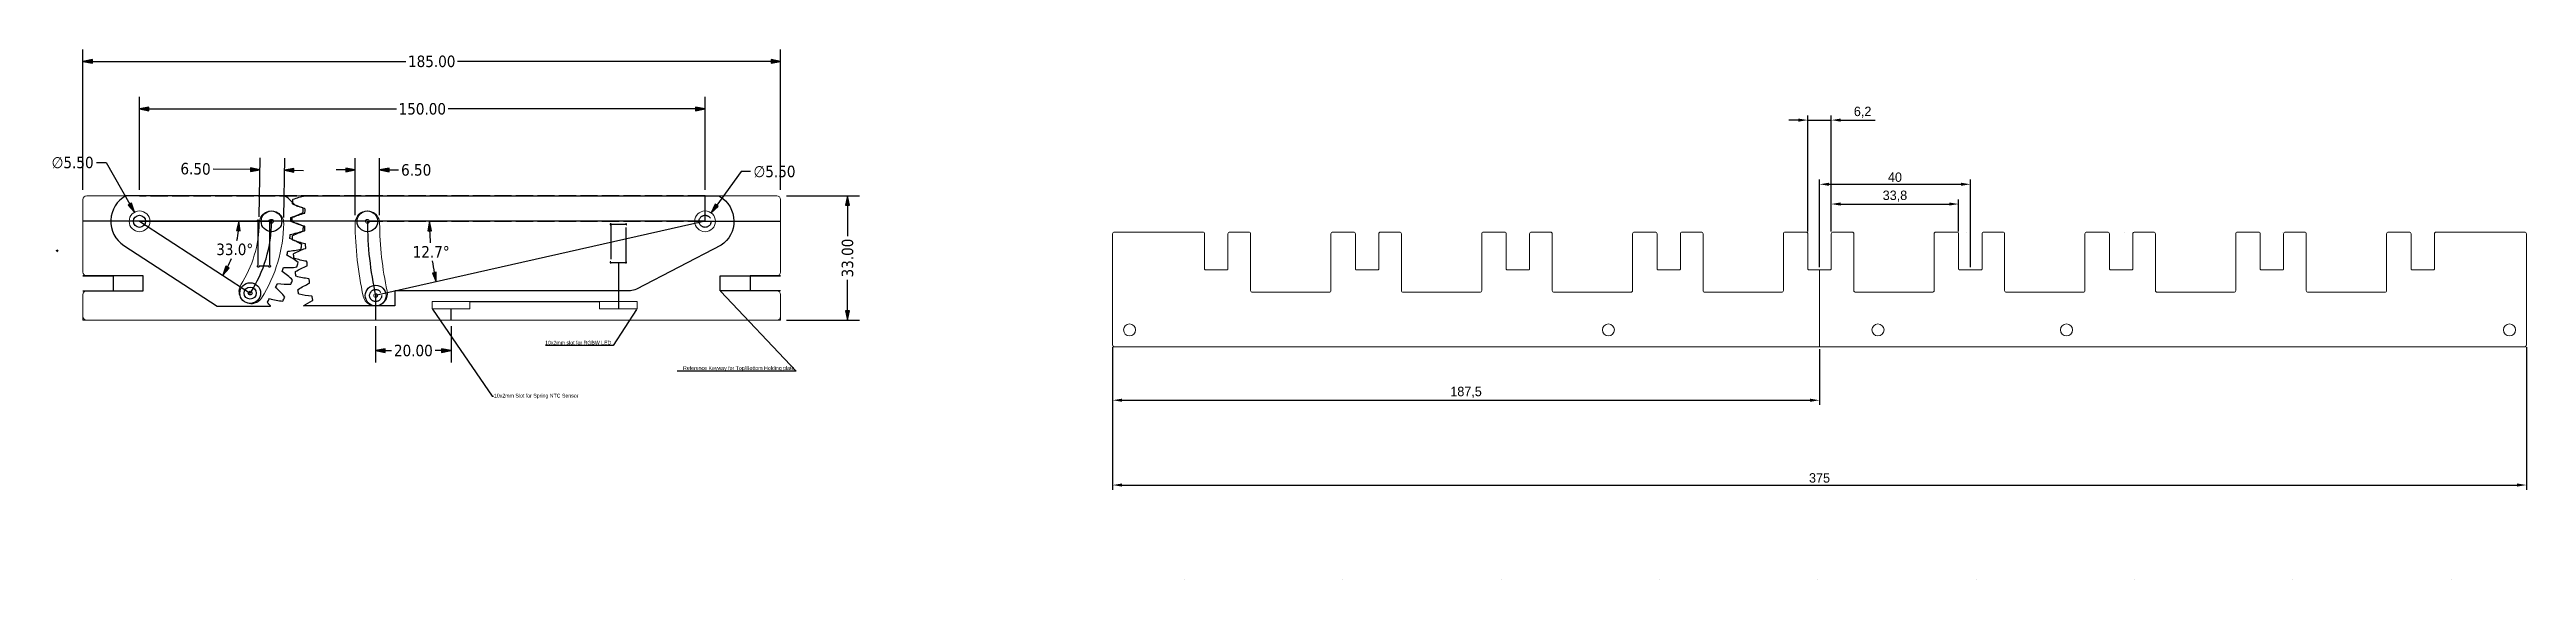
# Paper-space layout '4Wire-Acyrlic-4mm' of a CAD drawing. Header units: millimetres. Extents: x 198 to 855, y 276 to 417.
import ezdxf
from ezdxf import colors
from ezdxf.entities.mleader import LeaderData, LeaderLine
from ezdxf.math import Vec2, Vec3

# ---------------------------------------------------------------- set-up
doc = ezdxf.new("R2010")
doc.units = ezdxf.units.MM
doc.linetypes.add('Chain', pattern=[13.68, 9.12, -1.14, 2.28, -1.14])
doc.linetypes.add('Dashed', pattern=[5.7, 4.56, -1.14])
doc.layers.get('0').update_dxf_attribs({"color": 1, "lineweight": 9, "true_color": 0xff0000})
for name, color, linetype, lineweight, plot in [('3D Sketch Geometry (ANSI)', 210, 'Chain', 25, False), ('Dimension (ANSI)', 7, 'Continuous', 25, False), ('Hidden (ANSI)', 6, 'Dashed', 35, False), ('Sketch Geometry (ANSI)', 50, 'Continuous', 25, False), ('Visible (ANSI)', 7, 'Continuous', 50, False)]:
    doc.layers.add(name, color=color, linetype=linetype, lineweight=lineweight, plot=plot)
doc.styles.add('Note Text (ANSI)', font='tahoma.ttf')
doc.dimstyles.new('Default - mm (ANSI)$0', dxfattribs={"dimtxt": 3.048, "dimasz": 2.5, "dimexe": 3.175, "dimexo": 1.6002, "dimgap": 0.8, "dimtad": 0, "dimzin": 4, "dimdsep": 46, "dimtxsty": 'Note Text (ANSI)', "dimblk": 'Filled-1', "dimcen": 0.09, "dimclrd": 256, "dimclre": 256, "dimclrt": 256, "dimadec": 1, "dimazin": 1, "dimtfac": 1, "dimtofl": 0, "dimtmove": 0, "dimatfit": 3, "dimfxl": 1, "dimtolj": 1, "dimtzin": 4, "dimlwd": -1, "dimlwe": -1, "dimarcsym": 0})
doc.dimstyles.new('Default - mm (ANSI)$2', dxfattribs={"dimtxt": 3.048, "dimasz": 2.5, "dimexe": 3.175, "dimexo": 1.6002, "dimgap": 0.8, "dimtad": 0, "dimtih": 1, "dimtoh": 1, "dimzin": 4, "dimdsep": 46, "dimtxsty": 'Note Text (ANSI)', "dimblk": 'Filled-1', "dimcen": 0.09, "dimclrd": 256, "dimclre": 256, "dimclrt": 256, "dimadec": 1, "dimazin": 1, "dimtfac": 1, "dimtofl": 0, "dimtmove": 0, "dimatfit": 3, "dimfxl": 1, "dimtolj": 1, "dimtzin": 4, "dimlwd": -1, "dimlwe": -1, "dimarcsym": 0})
doc.dimstyles.new('Default - mm (ANSI)$3', dxfattribs={"dimtxt": 3.048, "dimasz": 2.5, "dimexe": 3.175, "dimexo": 1.6002, "dimgap": 0.8, "dimtad": 0, "dimtih": 1, "dimtoh": 1, "dimzin": 4, "dimdsep": 46, "dimtxsty": 'Note Text (ANSI)', "dimblk": 'Filled-1', "dimcen": 0.09, "dimclrd": 256, "dimclre": 256, "dimclrt": 256, "dimadec": 1, "dimazin": 1, "dimtfac": 1, "dimtofl": 0, "dimtmove": 0, "dimatfit": 3, "dimfxl": 1, "dimtolj": 1, "dimtzin": 4, "dimlwd": -1, "dimlwe": -1, "dimarcsym": 0})
doc.dimstyles.new('ISO-25', dxfattribs={"dimtxt": 2.5, "dimasz": 2.5, "dimexe": 1.25, "dimexo": 0.625, "dimtad": 1, "dimtxsty": 'Standard', "dimcen": 2.5, "dimadec": 0, "dimazin": 0, "dimtfac": 1, "dimtmove": 0, "dimatfit": 3, "dimfxl": 1, "dimarcsym": 0})

# ---------------------------------------------------------------- blocks, each defined once
blk = doc.blocks.new('Filled-1')
at = {"color": 0}
for p, q in [((0, 0), (-1, 0.2)), ((-1, 0.2), (-1, -0.2)), ((-1, 0), (0, 0)), ((-1, -0.2), (0, 0))]:
    blk.add_line(p, q, dxfattribs=at)
blk.add_solid([(-1, -0.2), (0, 0), (-1, 0.2)], dxfattribs=at)
blk = doc.blocks.new('*D34')
at = {"layer": 'Defpoints', "color": 0, "transparency": 16777216}
for p in [(372.03, 400.94), (222.03, 377.88), (372.03, 377.88)]:
    blk.add_point(p, dxfattribs=at)
at = {"layer": 'Dimension (ANSI)', "transparency": 16777216}
for p, q in [((222.03, 379.48), (222.03, 404.11)), ((224.53, 400.94), (290.19, 400.94)), ((369.53, 400.94), (303.87, 400.94)), ((372.03, 379.48), (372.03, 404.11))]:
    blk.add_line(p, q, dxfattribs=at)
at = {"layer": 'Dimension (ANSI)', "transparency": 16777216, "xscale": 2.5, "yscale": 2.5, "zscale": 2.5, "rotation": 180}
blk.add_blockref('Filled-1', (222.03, 400.94), dxfattribs=at)
at = {"layer": 'Dimension (ANSI)', "transparency": 16777216, "xscale": 2.5, "yscale": 2.5, "zscale": 2.5}
blk.add_blockref('Filled-1', (372.03, 400.94), dxfattribs=at)
at = {"layer": 'Dimension (ANSI)', "transparency": 16777216, "insert": (297.03, 400.94), "char_height": 3.048, "attachment_point": 5, "style": 'Note Text (ANSI)'}
blk.add_mtext('\\A1;150.00', dxfattribs=at)
blk = doc.blocks.new('*D35')
at = {"layer": 'Defpoints', "color": 0, "transparency": 16777216}
for p in [(285.72, 384.72), (279.22, 371.09), (285.72, 371.09)]:
    blk.add_point(p, dxfattribs=at)
at = {"layer": 'Dimension (ANSI)', "transparency": 16777216}
for p, q in [((279.22, 372.69), (279.22, 387.9)), ((285.72, 372.69), (285.72, 387.9)), ((276.72, 384.72), (274.22, 384.72)), ((288.22, 384.72), (290.72, 384.72))]:
    blk.add_line(p, q, dxfattribs=at)
at = {"layer": 'Dimension (ANSI)', "transparency": 16777216, "xscale": 2.5, "yscale": 2.5, "zscale": 2.5}
blk.add_blockref('Filled-1', (279.22, 384.72), dxfattribs=at)
at = {"layer": 'Dimension (ANSI)', "transparency": 16777216, "xscale": 2.5, "yscale": 2.5, "zscale": 2.5, "rotation": 180}
blk.add_blockref('Filled-1', (285.72, 384.72), dxfattribs=at)
at = {"layer": 'Dimension (ANSI)', "transparency": 16777216, "insert": (295.41, 384.72), "char_height": 3.048, "attachment_point": 5, "style": 'Note Text (ANSI)'}
blk.add_mtext('\\A1;6.50', dxfattribs=at)
blk = doc.blocks.new('*D36')
at = {"layer": 'Defpoints', "color": 0, "transparency": 16777216}
for p in [(370.42, 368.86), (373.64, 373.32)]:
    blk.add_point(p, dxfattribs=at)
at = {"layer": 'Dimension (ANSI)', "transparency": 16777216}
for p, q in [((381.59, 384.31), (375.11, 375.35)), ((384.09, 384.31), (381.59, 384.31)), ((371.94, 371.09), (372.12, 371.09)), ((372.03, 371), (372.03, 371.18))]:
    blk.add_line(p, q, dxfattribs=at)
at = {"layer": 'Dimension (ANSI)', "transparency": 16777216, "xscale": 2.5, "yscale": 2.5, "zscale": 2.5, "rotation": 234.1340583325666}
blk.add_blockref('Filled-1', (373.64, 373.32), dxfattribs=at)
at = {"layer": 'Dimension (ANSI)', "transparency": 16777216, "insert": (390.44, 384.31), "char_height": 3.048, "attachment_point": 5, "style": 'Note Text (ANSI)'}
blk.add_mtext('\\A1;∅5.50', dxfattribs=at)
blk = doc.blocks.new('*D37')
at = {"layer": 'Defpoints', "color": 0, "transparency": 16777216}
for p in [(220.67, 373.48), (223.4, 368.7)]:
    blk.add_point(p, dxfattribs=at)
at = {"layer": 'Dimension (ANSI)', "transparency": 16777216}
for p, q in [((210.64, 386.7), (213.14, 386.7)), ((213.14, 386.7), (219.43, 375.65)), ((221.94, 371.09), (222.12, 371.09)), ((222.03, 371), (222.03, 371.18))]:
    blk.add_line(p, q, dxfattribs=at)
at = {"layer": 'Dimension (ANSI)', "transparency": 16777216, "xscale": 2.5, "yscale": 2.5, "zscale": 2.5, "rotation": 299.6968013134573}
blk.add_blockref('Filled-1', (220.67, 373.48), dxfattribs=at)
at = {"layer": 'Dimension (ANSI)', "transparency": 16777216, "insert": (204.28, 386.7), "char_height": 3.048, "attachment_point": 5, "style": 'Note Text (ANSI)'}
blk.add_mtext('\\A1;∅5.50', dxfattribs=at)
blk = doc.blocks.new('*D38')
at = {"layer": 'Defpoints', "color": 0, "transparency": 16777216}
for p in [(260.48, 384.68), (253.78, 370.64), (260.28, 370.55)]:
    blk.add_point(p, dxfattribs=at)
at = {"layer": 'Dimension (ANSI)', "transparency": 16777216}
for p, q in [((253.8, 372.24), (254.03, 387.95)), ((260.3, 372.15), (260.53, 387.86)), ((251.48, 384.81), (241.59, 384.95)), ((262.98, 384.65), (265.48, 384.61))]:
    blk.add_line(p, q, dxfattribs=at)
at = {"layer": 'Dimension (ANSI)', "transparency": 16777216, "xscale": 2.5, "yscale": 2.5, "zscale": 2.5}
for p, rotation in [((253.98, 384.78), 359.1814680228249), ((260.48, 384.68), 179.1814680228249)]:
    blk.add_blockref('Filled-1', p, dxfattribs=dict(at, rotation=rotation))
at = {"layer": 'Dimension (ANSI)', "transparency": 16777216, "insert": (236.89, 385.02), "char_height": 3.048, "attachment_point": 5, "rotation": 359.18147, "style": 'Note Text (ANSI)'}
blk.add_mtext('\\A1;6.50', dxfattribs=at)
blk = doc.blocks.new('*D39')
at = {"layer": 'Defpoints', "color": 0, "transparency": 16777216}
for p in [(222.03, 371.09), (372.03, 371.09), (372.03, 371.09), (299.13, 365.69), (284.66, 351.38)]:
    blk.add_point(p, dxfattribs=at)
at = {"layer": 'Dimension (ANSI)', "transparency": 16777216}
for start, end in [(181.95946, 184.50194), (188.21805, 190.75381)]:
    blk.add_arc((372.03, 371.09), 73.1, start, end, dxfattribs=at)
at = {"layer": 'Dimension (ANSI)', "transparency": 16777216, "xscale": 2.5, "yscale": 2.5, "zscale": 2.5}
for p, rotation in [((298.93, 371.09), 90.97973232879782), ((300.72, 355), 281.733546448768)]:
    blk.add_blockref('Filled-1', p, dxfattribs=dict(at, rotation=rotation))
at = {"layer": 'Dimension (ANSI)', "transparency": 16777216, "insert": (299.38, 363), "char_height": 3.048, "attachment_point": 5, "style": 'Note Text (ANSI)'}
blk.add_mtext('\\A1;12.7°', dxfattribs=at)
blk = doc.blocks.new('*D40')
at = {"layer": 'Defpoints', "color": 0, "transparency": 16777216}
for p in [(222.03, 371.09), (222.03, 371.09), (257.03, 371.09), (246.44, 361.23), (251.39, 352.03)]:
    blk.add_point(p, dxfattribs=at)
at = {"layer": 'Dimension (ANSI)', "transparency": 16777216}
for start, end in [(348.85244, 354.55756), (332.44252, 337.99467)]:
    blk.add_arc((222.03, 371.09), 26.33, start, end, dxfattribs=at)
at = {"layer": 'Dimension (ANSI)', "transparency": 16777216, "xscale": 2.5, "yscale": 2.5, "zscale": 2.5}
for p, rotation in [((248.36, 371.09), 87.27878140185962), ((244.11, 356.75), 239.721302461955)]:
    blk.add_blockref('Filled-1', p, dxfattribs=dict(at, rotation=rotation))
at = {"layer": 'Dimension (ANSI)', "transparency": 16777216, "insert": (247.28, 363.62), "char_height": 3.048, "attachment_point": 5, "style": 'Note Text (ANSI)'}
blk.add_mtext('\\A1;33.0°', dxfattribs=at)
blk = doc.blocks.new('*D41')
at = {"layer": 'Defpoints', "color": 0, "linetype": 'ByBlock', "transparency": 16777216}
for p in [(392.03, 413.55), (207.03, 377.84), (392.03, 377.84)]:
    blk.add_point(p, dxfattribs=at)
at = {"layer": 'Dimension (ANSI)', "transparency": 16777216}
for p, q in [((207.03, 379.44), (207.03, 416.72)), ((392.03, 379.44), (392.03, 416.72)), ((209.53, 413.55), (292.69, 413.55)), ((389.53, 413.55), (306.37, 413.55))]:
    blk.add_line(p, q, dxfattribs=at)
at = {"layer": 'Dimension (ANSI)', "linetype": 'ByBlock', "transparency": 16777216, "xscale": 2.5, "yscale": 2.5, "zscale": 2.5, "rotation": 180}
blk.add_blockref('Filled-1', (207.03, 413.55), dxfattribs=at)
at = {"layer": 'Dimension (ANSI)', "linetype": 'ByBlock', "transparency": 16777216, "xscale": 2.5, "yscale": 2.5, "zscale": 2.5}
blk.add_blockref('Filled-1', (392.03, 413.55), dxfattribs=at)
at = {"layer": 'Dimension (ANSI)', "linetype": 'ByBlock', "transparency": 16777216, "insert": (299.53, 413.55), "char_height": 3.048, "attachment_point": 5, "style": 'Note Text (ANSI)'}
blk.add_mtext('\\A1;185.00', dxfattribs=at)
blk = doc.blocks.new('*D42')
at = {"layer": 'Defpoints', "color": 0, "linetype": 'ByBlock', "transparency": 16777216}
for p in [(392.03, 377.84), (392.03, 344.84), (409.82, 344.84)]:
    blk.add_point(p, dxfattribs=at)
at = {"layer": 'Dimension (ANSI)', "transparency": 16777216}
for p, q in [((393.63, 377.84), (412.99, 377.84)), ((409.82, 375.34), (409.82, 367.17)), ((409.82, 347.34), (409.82, 355.52)), ((393.63, 344.84), (412.99, 344.84))]:
    blk.add_line(p, q, dxfattribs=at)
at = {"layer": 'Dimension (ANSI)', "linetype": 'ByBlock', "transparency": 16777216, "xscale": 2.5, "yscale": 2.5, "zscale": 2.5}
for p, rotation in [((409.82, 377.84), 90), ((409.82, 344.84), 270)]:
    blk.add_blockref('Filled-1', p, dxfattribs=dict(at, rotation=rotation))
at = {"layer": 'Dimension (ANSI)', "linetype": 'ByBlock', "transparency": 16777216, "insert": (409.82, 361.34), "char_height": 3.048, "attachment_point": 5, "rotation": 90, "style": 'Note Text (ANSI)'}
blk.add_mtext('\\A1;33.00', dxfattribs=at)
blk = doc.blocks.new('*D43')
at = {"layer": 'Defpoints', "color": 0, "linetype": 'ByBlock', "transparency": 16777216}
for p in [(284.66, 344.84), (304.66, 344.84), (304.66, 336.76)]:
    blk.add_point(p, dxfattribs=at)
at = {"layer": 'Dimension (ANSI)', "transparency": 16777216}
for p, q in [((284.66, 343.24), (284.66, 333.58)), ((304.66, 343.24), (304.66, 333.58)), ((287.16, 336.76), (288.85, 336.76)), ((302.16, 336.76), (300.48, 336.76))]:
    blk.add_line(p, q, dxfattribs=at)
at = {"layer": 'Dimension (ANSI)', "linetype": 'ByBlock', "transparency": 16777216, "xscale": 2.5, "yscale": 2.5, "zscale": 2.5, "rotation": 180}
blk.add_blockref('Filled-1', (284.66, 336.76), dxfattribs=at)
at = {"layer": 'Dimension (ANSI)', "linetype": 'ByBlock', "transparency": 16777216, "xscale": 2.5, "yscale": 2.5, "zscale": 2.5}
blk.add_blockref('Filled-1', (304.66, 336.76), dxfattribs=at)
at = {"layer": 'Dimension (ANSI)', "linetype": 'ByBlock', "transparency": 16777216, "insert": (294.66, 336.76), "char_height": 3.048, "attachment_point": 5, "style": 'Note Text (ANSI)'}
blk.add_mtext('\\A1;20.00', dxfattribs=at)
blk = doc.blocks.new('*D54')
at = {"layer": 'Defpoints', "color": 0, "transparency": 16777216}
for p in [(480.12, 338.25), (667.62, 337.75), (667.62, 323.58)]:
    blk.add_point(p, dxfattribs=at)
at = {"layer": 'Sketch Geometry (ANSI)', "color": 0, "lineweight": -2, "transparency": 16777216}
for p, q in [((480.12, 337.63), (480.12, 322.33)), ((667.62, 337.13), (667.62, 322.33)), ((482.62, 323.58), (665.12, 323.58))]:
    blk.add_line(p, q, dxfattribs=at)
at = {"layer": 'Sketch Geometry (ANSI)', "color": 0, "transparency": 16777216}
for points in [[(482.62, 324), (482.62, 323.17), (480.12, 323.58)], [(665.12, 324), (665.12, 323.17), (667.62, 323.58)]]:
    blk.add_solid(points, dxfattribs=at)
at = {"layer": 'Sketch Geometry (ANSI)', "color": 0, "transparency": 16777216, "insert": (573.87, 325.67), "char_height": 2.5, "attachment_point": 5}
blk.add_mtext('187,5', dxfattribs=at)
blk = doc.blocks.new('*D51')
at = {"layer": 'Defpoints', "color": 0, "transparency": 16777216}
for p in [(707.62, 380.93), (667.62, 358.25), (707.62, 358.25)]:
    blk.add_point(p, dxfattribs=at)
at = {"layer": 'Sketch Geometry (ANSI)', "color": 0, "lineweight": -2, "transparency": 16777216}
for p, q in [((667.62, 358.88), (667.62, 382.18)), ((707.62, 358.88), (707.62, 382.18)), ((670.12, 380.93), (705.12, 380.93))]:
    blk.add_line(p, q, dxfattribs=at)
at = {"layer": 'Sketch Geometry (ANSI)', "color": 0, "transparency": 16777216}
for points in [[(670.12, 381.34), (670.12, 380.51), (667.62, 380.93)], [(705.12, 381.34), (705.12, 380.51), (707.62, 380.93)]]:
    blk.add_solid(points, dxfattribs=at)
at = {"layer": 'Sketch Geometry (ANSI)', "color": 0, "transparency": 16777216, "insert": (687.62, 382.8), "char_height": 2.5, "attachment_point": 5}
blk.add_mtext('40', dxfattribs=at)
blk = doc.blocks.new('*D52')
at = {"layer": 'Defpoints', "color": 0, "transparency": 16777216}
for p in [(704.52, 375.68), (670.72, 367.75), (704.52, 367.75)]:
    blk.add_point(p, dxfattribs=at)
at = {"layer": 'Sketch Geometry (ANSI)', "color": 0, "lineweight": -2, "transparency": 16777216}
for p, q in [((670.72, 368.38), (670.72, 376.93)), ((673.22, 375.68), (702.02, 375.68)), ((704.52, 368.38), (704.52, 376.93))]:
    blk.add_line(p, q, dxfattribs=at)
at = {"layer": 'Sketch Geometry (ANSI)', "color": 0, "transparency": 16777216}
for points in [[(673.22, 376.1), (673.22, 375.27), (670.72, 375.68)], [(702.02, 376.1), (702.02, 375.27), (704.52, 375.68)]]:
    blk.add_solid(points, dxfattribs=at)
at = {"layer": 'Sketch Geometry (ANSI)', "color": 0, "transparency": 16777216, "insert": (687.62, 377.77), "char_height": 2.5, "attachment_point": 5}
blk.add_mtext('33,8', dxfattribs=at)
blk = doc.blocks.new('*D53')
at = {"layer": 'Defpoints', "color": 0, "transparency": 16777216}
for p in [(670.72, 397.97), (664.52, 367.75), (670.72, 367.75)]:
    blk.add_point(p, dxfattribs=at)
at = {"layer": 'Sketch Geometry (ANSI)', "color": 0, "lineweight": -2, "transparency": 16777216}
for p, q in [((662.02, 397.97), (659.52, 397.97)), ((664.52, 368.38), (664.52, 399.22)), ((664.52, 397.97), (670.72, 397.97)), ((670.72, 368.38), (670.72, 399.22)), ((673.22, 397.97), (682.39, 397.97))]:
    blk.add_line(p, q, dxfattribs=at)
at = {"layer": 'Sketch Geometry (ANSI)', "color": 0, "transparency": 16777216}
for points in [[(662.02, 398.38), (662.02, 397.55), (664.52, 397.97)], [(673.22, 398.38), (673.22, 397.55), (670.72, 397.97)]]:
    blk.add_solid(points, dxfattribs=at)
at = {"layer": 'Sketch Geometry (ANSI)', "color": 0, "transparency": 16777216, "insert": (679.05, 400.05), "char_height": 2.5, "attachment_point": 5}
blk.add_mtext('6,2', dxfattribs=at)
blk = doc.blocks.new('*D55')
at = {"layer": 'Defpoints', "color": 0, "transparency": 16777216}
for p in [(480.12, 338.25), (855.12, 338.25), (855.12, 301.06)]:
    blk.add_point(p, dxfattribs=at)
at = {"layer": 'Sketch Geometry (ANSI)', "color": 0, "lineweight": -2, "transparency": 16777216}
for p, q in [((480.12, 337.63), (480.12, 299.81)), ((855.12, 337.63), (855.12, 299.81)), ((482.62, 301.06), (852.62, 301.06))]:
    blk.add_line(p, q, dxfattribs=at)
at = {"layer": 'Sketch Geometry (ANSI)', "color": 0, "transparency": 16777216}
for points in [[(482.62, 301.48), (482.62, 300.65), (480.12, 301.06)], [(852.62, 301.48), (852.62, 300.65), (855.12, 301.06)]]:
    blk.add_solid(points, dxfattribs=at)
at = {"layer": 'Sketch Geometry (ANSI)', "color": 0, "transparency": 16777216, "insert": (667.62, 302.94), "char_height": 2.5, "attachment_point": 5}
blk.add_mtext('375', dxfattribs=at)

psp = doc.layouts.new('4Wire-Acyrlic-4mm')

# ---------------------------------------------------------------- linework, layer by layer
at = {"linetype": 'ByBlock'}
for p, q in [((496.521, 368.251), (496.521, 368.251)), ((538.521, 368.251), (538.521, 368.251)), ((580.521, 368.251), (580.521, 368.251)), ((622.521, 368.251), (622.521, 368.251)), ((664.521, 368.251), (664.521, 368.251)), ((706.521, 368.251), (706.521, 368.251)), ((748.521, 368.251), (748.521, 368.251)), ((790.521, 368.251), (790.521, 368.251)), ((832.521, 368.251), (832.521, 368.251))]:
    psp.add_line(p, q, dxfattribs=at)
psp.add_line((667.621, 358.251), (667.621, 337.751))
for points in [[(207.033, 376.843), (207.033, 357.632)], [(391.033, 377.843), (208.033, 377.843)], [(392.033, 357.632), (392.033, 376.843)], [(207.033, 351.632), (207.033, 344.843), (392.033, 344.843), (392.033, 351.632)], [(299.662, 347.893), (299.662, 349.793)]]:
    psp.add_lwpolyline(points, dxfattribs=at)
for points in [[(254.406, 350.722, 0.1377069), (260.279, 370.547, 1), (253.779, 370.64, -0.1377069), (248.905, 354.184, 1)], [(285.717, 370.611, 0.0527297), (287.727, 352.568, -1), (281.379, 351.173, -0.0527297), (279.217, 370.575, -1)]]:
    psp.add_lwpolyline(points, format="xyb", close=True)
for points in [[(498.521, 368.251), (504.021, 368.251, -0.4142136), (504.521, 367.751), (504.521, 358.401, 0.4142136), (504.671, 358.251), (507.621, 358.251), (510.571, 358.251, 0.4142136), (510.721, 358.401), (510.721, 367.751, -0.4142136), (511.221, 368.251), (516.221, 368.251, -0.4142136), (516.721, 367.751), (516.721, 352.751, 0.4142136), (517.221, 352.251), (536.221, 352.251), (537.521, 352.251, 0.4142136), (538.021, 352.751), (538.021, 367.751, -0.4142136), (538.521, 368.251), (544.021, 368.251, -0.4142136), (544.521, 367.751), (544.521, 358.401, 0.4142136), (544.671, 358.251), (547.621, 358.251), (550.571, 358.251, 0.4142136), (550.721, 358.401), (550.721, 367.751, -0.4142136), (551.221, 368.251), (556.221, 368.251, -0.4142136), (556.721, 367.751), (556.721, 352.751, 0.4142136), (557.221, 352.251), (576.221, 352.251), (577.521, 352.251, 0.4142136), (578.021, 352.751), (578.021, 367.751, -0.4142136), (578.521, 368.251), (584.021, 368.251, -0.4142136), (584.521, 367.751), (584.521, 358.401, 0.4142136), (584.671, 358.251), (587.621, 358.251), (590.571, 358.251, 0.4142136), (590.721, 358.401), (590.721, 367.751, -0.4142136), (591.221, 368.251), (596.221, 368.251, -0.4142136), (596.721, 367.751), (596.721, 352.751, 0.4142136), (597.221, 352.251), (616.221, 352.251), (617.521, 352.251, 0.4142136), (618.021, 352.751), (618.021, 367.751, -0.4142136), (618.521, 368.251), (624.021, 368.251, -0.4142136), (624.521, 367.751), (624.521, 358.401, 0.4142136), (624.671, 358.251), (627.621, 358.251), (630.571, 358.251, 0.4142136), (630.721, 358.401), (630.721, 367.751, -0.4142136), (631.221, 368.251), (636.221, 368.251, -0.4142136), (636.721, 367.751), (636.721, 352.751, 0.4142136), (637.221, 352.251), (656.221, 352.251), (657.521, 352.251, 0.4142136), (658.021, 352.751), (658.021, 367.751, -0.4142136), (658.521, 368.251), (664.021, 368.251, -0.4142136), (664.521, 367.751), (664.521, 358.401, 0.4142136), (664.671, 358.251), (667.621, 358.251), (670.571, 358.251, 0.4142136), (670.721, 358.401), (670.721, 367.751, -0.4142136), (671.221, 368.251), (676.221, 368.251, -0.4142136), (676.721, 367.751), (676.721, 352.751, 0.4142136), (677.221, 352.251), (696.221, 352.251), (697.521, 352.251, 0.4142136), (698.021, 352.751), (698.021, 367.751, -0.4142136), (698.521, 368.251), (704.021, 368.251, -0.4142136), (704.521, 367.751), (704.521, 358.401, 0.4142136), (704.671, 358.251), (707.621, 358.251), (710.571, 358.251, 0.4142136), (710.721, 358.401), (710.721, 367.751, -0.4142136), (711.221, 368.251), (716.221, 368.251, -0.4142136), (716.721, 367.751), (716.721, 352.751, 0.4142136), (717.221, 352.251), (736.221, 352.251), (737.521, 352.251, 0.4142136), (738.021, 352.751), (738.021, 367.751, -0.4142136), (738.521, 368.251), (744.021, 368.251, -0.4142136), (744.521, 367.751), (744.521, 358.401, 0.4142136), (744.671, 358.251), (747.621, 358.251), (750.571, 358.251, 0.4142136), (750.721, 358.401), (750.721, 367.751, -0.4142136), (751.221, 368.251), (756.221, 368.251, -0.4142136), (756.721, 367.751), (756.721, 352.751, 0.4142136), (757.221, 352.251), (776.221, 352.251), (777.521, 352.251, 0.4142136), (778.021, 352.751), (778.021, 367.751, -0.4142136), (778.521, 368.251), (784.021, 368.251, -0.4142136), (784.521, 367.751), (784.521, 358.401, 0.4142136), (784.671, 358.251), (787.621, 358.251), (790.571, 358.251, 0.4142136), (790.721, 358.401), (790.721, 367.751, -0.4142136), (791.221, 368.251), (796.221, 368.251, -0.4142136), (796.721, 367.751), (796.721, 352.751, 0.4142136), (797.221, 352.251), (816.221, 352.251), (817.521, 352.251, 0.4142136), (818.021, 352.751), (818.021, 367.751, -0.4142136), (818.521, 368.251), (824.021, 368.251, -0.4142136), (824.521, 367.751), (824.521, 358.401, 0.4142136), (824.671, 358.251), (827.621, 358.251), (830.571, 358.251, 0.4142136), (830.721, 358.401), (830.721, 367.751, -0.4142136), (831.221, 368.251), (836.221, 368.251), (854.621, 368.251, -0.4142136), (855.121, 367.751), (855.121, 338.251, -0.4142136), (854.621, 337.751), (480.621, 337.751, -0.4142136), (480.121, 338.251), (480.121, 367.751, -0.4142136), (480.621, 368.251)], [(353.983, 347.843), (344.083, 347.843, -0.4142136), (344.033, 347.893), (344.033, 349.793, -0.4142136), (344.083, 349.843), (353.983, 349.843, -0.4142136), (354.033, 349.793), (354.033, 347.893, -0.4142136)]]:
    psp.add_lwpolyline(points, format="xyb", close=True, dxfattribs=at)
for points in [[(208.033, 356.632), (214.983, 356.632, -0.4142136), (215.033, 356.582), (215.033, 352.682, -0.4142136), (214.983, 352.632), (208.033, 352.632)], [(391.033, 352.632), (384.083, 352.632, -0.4142136), (384.033, 352.682), (384.033, 356.582, -0.4142136), (384.083, 356.632), (391.033, 356.632)], [(299.712, 349.843), (309.612, 349.843, -0.4142136), (309.662, 349.793), (309.662, 347.893, -0.4142136), (309.612, 347.843), (299.712, 347.843)]]:
    psp.add_lwpolyline(points, format="xyb", dxfattribs=at)
for centre, radius in [((222.033, 371.093), 2.75), ((372.033, 371.093), 2.75), ((484.621, 342.251), 1.6), ((611.621, 342.251), 1.6), ((683.121, 342.251), 1.6), ((733.121, 342.251), 1.6), ((850.621, 342.251), 1.6)]:
    psp.add_circle(centre, radius)
at = {"color": 40, "true_color": 0xf8d731}
for centre in [(282.466, 371.093), (284.662, 351.382)]:
    psp.add_circle(centre, 0.5, dxfattribs=at)
at = {"linetype": 'ByBlock'}
for centre, radius, start, end in [((208.033, 376.843), 1, 90, 180), ((391.033, 376.843), 1, 0, 90), ((208.033, 357.632), 1, 180, 270), ((391.033, 357.632), 1, 270, 0), ((208.033, 351.632), 1, 90, 180), ((299.712, 349.793), 0.05, 90, 180), ((391.033, 351.632), 1, 0, 90), ((208.033, 345.843), 1, 180, 270), ((299.712, 347.893), 0.05, 180, 270), ((391.033, 345.843), 1, 270, 0)]:
    psp.add_arc(centre, radius, start, end, dxfattribs=at)
at = {"layer": '3D Sketch Geometry (ANSI)', "linetype": 'ByBlock'}
for points in [[(217.867, 364.677), (242.634, 348.593), (256.767, 348.593, 0.631159), (256.774, 348.61, 0.0177272), (255.914, 349.597, 0.0070126), (256.504, 350.556, 0.0482814), (260.001, 349.892, 0.0070126), (260.58, 350.965, 0.0482814), (258.108, 353.526, 0.0075601), (258.623, 354.624, 0.0482814), (262.172, 354.364, 0.0070126), (262.626, 355.496, 0.0482814), (259.877, 357.758, 0.0070126), (260.236, 358.825, 0.0482814), (263.793, 358.963, 0.0070126), (264.117, 360.139, 0.0482814), (261.132, 362.079, 0.0070126), (261.37, 363.179, 0.0482814), (264.889, 363.715, 0.0070126), (265.079, 364.92, 0.0482814), (261.896, 366.513, 0.0070126), (262.009, 367.633, 0.0482814), (265.445, 368.56, 0.0070126), (265.499, 369.779, 0.0482814), (262.158, 371.005, 0.0070126), (262.145, 372.131, 0.0482814), (265.456, 373.437, 0.0070568), (265.372, 374.661, 0.0189559), (264.033, 375.068, -0.1318654), (263.132, 375.582), (261.435, 377.264, 0.1977767), (260.027, 377.843), (218.433, 377.843, 0.571128)], [(264.346, 351.756, -0.2989797), (264.233, 351.876, -0.0022974), (264.06, 352.867, -0.2989797), (264.126, 353.018, -0.0379945), (267.067, 354.626, 0.3372336), (267.153, 354.785, -0.002207), (267.013, 355.712, 0.3372336), (266.883, 355.839, -0.0379945), (263.599, 356.505, -0.2989797), (263.491, 356.629, -0.0022974), (263.362, 357.627, -0.2989797), (263.435, 357.775, -0.0379945), (266.443, 359.252, 0.3372336), (266.537, 359.408, -0.002207), (266.437, 360.339, 0.3372336), (266.313, 360.472, -0.0379945), (263.061, 361.281, -0.2989797), (262.958, 361.41, -0.0022974), (262.874, 362.413, -0.2989797), (262.953, 362.557, -0.0379945), (266.023, 363.901, 0.3372336), (266.123, 364.053, -0.002207), (266.065, 364.988, 0.3372336), (265.947, 365.126, -0.0379945), (262.733, 366.077, -0.2989797), (262.637, 366.21, -0.0022974), (262.596, 367.216, -0.2989797), (262.682, 367.357, -0.0379945), (265.808, 368.564, 0.3372336), (265.915, 368.711, -0.002207), (265.897, 369.648, 0.3372336), (265.785, 369.791, -0.0379945), (262.617, 370.882, -0.2989797), (262.526, 371.02, -0.0022974), (262.53, 372.026, -0.2989797), (262.621, 372.163, -0.0379945), (265.798, 373.232, 0.3372336), (265.911, 373.374, -0.0022071), (265.935, 374.311, 0.3372332), (265.829, 374.459, -0.0379944), (262.711, 375.688, -0.2989797), (262.627, 375.83, -0.0022974), (262.675, 376.835, -0.2989797), (262.772, 376.968, -0.0370352), (265.91, 377.879, -0.0521809), (265.941, 377.882), (375.363, 377.882, -0.1320018), (375.865, 377.747, -0.2662282), (379.678, 371.171, -0.2534182), (376.275, 364.733), (353.802, 353.049, -0.0534688), (352.224, 352.632), (289.783, 352.632), (289.783, 348.632), (287.283, 348.632), (281.533, 348.632), (265.501, 348.632, -0.031405), (267.891, 350.036, 0.3372336), (267.97, 350.199, -0.0021965), (267.79, 351.114, 0.3372125), (267.655, 351.235, -0.0379745)], [(256.543, 359.433, -2.4142136), (256.293, 359.183), (253.773, 359.183, -2.4142136), (253.523, 359.433), (253.523, 370.953, -2.4142136), (253.773, 371.203), (256.293, 371.203, -2.4142136), (256.543, 370.953)]]:
    psp.add_lwpolyline(points, format="xyb", close=True, dxfattribs=at)
at = {"layer": '3D Sketch Geometry (ANSI)'}
psp.add_lwpolyline([(350.921, 360.194, 2.4142136), (351.071, 360.344), (351.071, 370.119, 2.4142136), (350.921, 370.269), (347.146, 370.269, 2.4142136), (346.996, 370.119), (346.996, 360.344, 2.4142136), (347.146, 360.194)], format="xyb", close=True, dxfattribs=at)
at = {"layer": '3D Sketch Geometry (ANSI)', "linetype": 'ByBlock'}
for centre in [(222.033, 371.093), (251.387, 352.031)]:
    psp.add_circle(centre, 1.6, dxfattribs=at)
at = {"layer": '3D Sketch Geometry (ANSI)'}
for centre in [(372.033, 371.093), (284.662, 351.382)]:
    psp.add_circle(centre, 1.6, dxfattribs=at)
at = {"layer": 'Hidden (ANSI)'}
for p, q in [((372.033, 377.882), (222.033, 377.882)), ((372.033, 371.093), (282.466, 371.093))]:
    psp.add_line(p, q, dxfattribs=at)
at = {"layer": 'Sketch Geometry (ANSI)'}
for p, q in [((372.033, 371.093), (372.033, 377.882)), ((222.033, 371.093), (207.033, 371.093)), ((372.033, 371.093), (222.033, 371.093)), ((222.033, 371.093), (257.033, 371.093)), ((222.033, 371.093), (251.386, 352.031)), ((222.033, 371.093), (257.032, 371.093)), ((372.033, 371.093), (284.662, 351.382)), ((372.033, 371.093), (392.033, 371.093))]:
    psp.add_line(p, q, dxfattribs=at)
at = {"layer": 'Sketch Geometry (ANSI)', "linetype": 'ByBlock'}
for p, q in [((223.033, 356.632), (207.033, 356.632)), ((207.033, 356.632), (215.033, 356.632)), ((215.033, 356.632), (215.033, 352.632)), ((223.033, 352.632), (223.033, 356.632)), ((349.033, 360.194), (349.033, 347.843)), ((376.033, 352.632), (376.033, 356.632)), ((376.033, 356.632), (392.033, 356.632)), ((392.033, 356.632), (384.033, 356.632)), ((384.033, 356.632), (384.033, 352.632)), ((207.033, 352.632), (223.033, 352.632)), ((284.662, 351.382), (284.662, 344.843)), ((309.662, 349.843), (344.033, 349.843)), ((392.033, 352.632), (376.033, 352.632)), ((304.662, 344.843), (304.662, 347.843))]:
    psp.add_line(p, q, dxfattribs=at)
for points in [[(496.521, 368.251), (496.521, 368.251)], [(538.521, 368.251), (538.521, 368.251)], [(580.521, 368.251), (580.521, 368.251)], [(622.521, 368.251), (622.521, 368.251)], [(664.521, 368.251), (664.521, 368.251)], [(706.521, 368.251), (706.521, 368.251)], [(748.521, 368.251), (748.521, 368.251)], [(790.521, 368.251), (790.521, 368.251)], [(832.521, 368.251), (832.521, 368.251)], [(499.187, 275.973), (499.187, 275.973)], [(541.187, 275.973), (541.187, 275.973)], [(583.187, 275.973), (583.187, 275.973)], [(625.187, 275.973), (625.187, 275.973)], [(667.187, 275.973), (667.187, 275.973)], [(709.187, 275.973), (709.187, 275.973)], [(751.187, 275.973), (751.187, 275.973)], [(793.187, 275.973), (793.187, 275.973)], [(835.187, 275.973), (835.187, 275.973)]]:
    psp.add_lwpolyline(points, close=True, dxfattribs=at)
at = {"layer": 'Sketch Geometry (ANSI)'}
for centre, radius in [((257.033, 371.093), 2.75), ((257.032, 371.093), 0.5), ((282.466, 371.093), 2.75), ((251.386, 352.031), 2.75), ((251.386, 352.031), 0.5), ((284.662, 351.382), 2.75)]:
    psp.add_circle(centre, radius, dxfattribs=at)
for centre, radius, start, end in [((222.033, 371.093), 34.999, 327.000084, 0), ((372.033, 371.093), 89.567, 180, 192.713279)]:
    psp.add_arc(centre, radius, start, end, dxfattribs=at)
at = {"layer": 'Visible (ANSI)'}
psp.add_lwpolyline([(200.142, 363.523, 0.2539676), (200.369, 363.103)], format="xyb", dxfattribs=at)

# ---------------------------------------------------------------- dimensions: what is measured, and where the dimension line sits
at = {"layer": 'Dimension (ANSI)', "linetype": 'ByBlock'}
for base, p1, p2, picture, middle in [((392.033, 413.548), (207.033, 377.843), (392.033, 377.843), '*D41', (299.533, 413.548)), ((304.662, 336.759), (284.662, 344.843), (304.662, 344.843), '*D43', (294.662, 336.759))]:
    dim = psp.add_linear_dim(base=base, p1=p1, p2=p2, dimstyle='Default - mm (ANSI)$0', dxfattribs=at)
    dim.commit()
    dim.dimension.update_dxf_attribs({"geometry": picture, "text_midpoint": middle})
at = {"layer": 'Dimension (ANSI)'}
dim = psp.add_linear_dim(base=(372.033, 400.936), p1=(222.033, 377.882), p2=(372.033, 377.882), dimstyle='Default - mm (ANSI)$0', dxfattribs=at)
dim.commit()
dim.dimension.update_dxf_attribs({"geometry": '*D34', "text_midpoint": (297.033, 400.936)})
for p1, p2, picture, middle in [((223.395, 368.705), (220.671, 373.482), '*D37', (204.283, 386.695)), ((370.422, 368.865), (373.644, 373.322), '*D36', (390.438, 384.306))]:
    dim = psp.add_diameter_dim_2p(p1=p1, p2=p2, dimstyle='Default - mm (ANSI)$3', dxfattribs=at)
    dim.commit()
    dim.dimension.update_dxf_attribs({"geometry": picture, "text_midpoint": middle, "dimtype": 163})
dim = psp.add_linear_dim(base=(260.481, 384.684), p1=(253.779, 370.64), p2=(260.279, 370.547), angle=359.181468, dimstyle='Default - mm (ANSI)$0', dxfattribs=at)
dim.commit()
dim.dimension.update_dxf_attribs({"geometry": '*D38', "text_midpoint": (236.892, 385.021), "dimtype": 161})
at = {"layer": 'Dimension (ANSI)', "color": 85, "true_color": 0x58ba48}
dim = psp.add_aligned_dim(p1=(279.216, 371.093), p2=(285.716, 371.093), distance=13.631, dimstyle='Default - mm (ANSI)$0', dxfattribs=at)
dim.commit()
dim.dimension.update_dxf_attribs({"geometry": '*D35', "text_midpoint": (295.411, 384.725)})
at = {"layer": 'Dimension (ANSI)', "linetype": 'ByBlock'}
dim = psp.add_linear_dim(base=(409.818, 344.843), p1=(392.033, 377.843), p2=(392.033, 344.843), angle=90, dimstyle='Default - mm (ANSI)$0', dxfattribs=at)
dim.commit()
dim.dimension.update_dxf_attribs({"geometry": '*D42', "text_midpoint": (409.818, 361.343)})
at = {"layer": 'Dimension (ANSI)', "color": 0}
for base, line1, line2, picture, middle in [((299.128, 365.691), ((372.033, 371.093), (222.033, 371.093)), ((372.033, 371.093), (284.662, 351.382)), '*D39', (299.378, 362.999)), ((246.445, 361.23), ((222.033, 371.093), (257.032, 371.093)), ((222.033, 371.093), (251.386, 352.031)), '*D40', (247.278, 363.616))]:
    dim = psp.add_angular_dim_2l(base=base, line1=line1, line2=line2, dimstyle='Default - mm (ANSI)$2', dxfattribs=at)
    dim.commit()
    dim.dimension.update_dxf_attribs({"geometry": picture, "text_midpoint": middle})
at = {"layer": 'Sketch Geometry (ANSI)'}
dim = psp.add_linear_dim(base=(670.721, 397.967), p1=(664.521, 367.751), p2=(670.721, 367.751), angle=180, dimstyle='ISO-25', dxfattribs=at)
dim.commit()
dim.dimension.update_dxf_attribs({"geometry": '*D53', "text_midpoint": (679.054, 400.05)})
for base, p1, p2, picture, middle in [((707.621, 380.927), (667.621, 358.251), (707.621, 358.251), '*D51', (687.621, 382.802)), ((704.521, 375.682), (670.721, 367.751), (704.521, 367.751), '*D52', (687.621, 377.765)), ((667.621, 323.583), (480.121, 338.251), (667.621, 337.751), '*D54', (573.871, 325.667)), ((855.121, 301.062), (480.121, 338.251), (855.121, 338.251), '*D55', (667.621, 302.937))]:
    dim = psp.add_linear_dim(base=base, p1=p1, p2=p2, dimstyle='ISO-25', dxfattribs=at)
    dim.commit()
    dim.dimension.update_dxf_attribs({"geometry": picture, "text_midpoint": middle})

# ---------------------------------------------------------------- leaders
at = {"layer": 'Dimension (ANSI)', "linetype": 'ByBlock'}
ml = psp.add_multileader_mtext('Standard', dxfattribs=at)
ml.set_content('Reference Keyway for Top/Bottom Holding plate', color=256)
ml.set_leader_properties()
ml.build(insert=Vec2(0, 0))
ml.multileader.update_dxf_attribs({"text_right_attachment_type": 6, "dogleg_length": 0.36, "arrow_head_size": 0.18})
ctx = ml.context
ctx.base_point, ctx.char_height, ctx.arrow_head_size, ctx.landing_gap_size, ctx.plane_origin = Vec3(352.645, 331.95), 1, 0.18, 0.09, Vec3(376.033, 352.632)
ctx.right_attachment, ctx.text_align_type = 6, 2
notes = []
notes.append((ctx, [(0, (1, 1, 0), (396.185, 331.283), (-1, 0), 0.36, [(0, [(376.033, 352.632)], 0, [])])]))
ctx.mtext.insert, ctx.mtext.alignment, ctx.mtext.flow_direction = Vec3(395.735, 332.616), 3, 5
ml = psp.add_multileader_mtext('Standard', dxfattribs=at)
ml.set_content('10x2mm Slot for Spring NTC Sensor', color=256)
ml.set_leader_properties()
ml.build(insert=Vec2(0, 0))
ml.multileader.update_dxf_attribs({"text_right_attachment_type": 6, "dogleg_length": 0.36, "arrow_head_size": 0.18})
ctx = ml.context
ctx.base_point, ctx.char_height, ctx.arrow_head_size, ctx.landing_gap_size, ctx.plane_origin = Vec3(315.943, 324.631), 1, 0.18, 0.09, Vec3(309.662, 347.843)
ctx.right_attachment = 6
notes.append((ctx, [(0, (1, 1, 0), (315.583, 324.631), (1, 0), 0.36, [(0, [(299.662, 347.893)], 0, [])])]))
ctx.mtext.insert, ctx.mtext.flow_direction = Vec3(316.033, 325.297), 5
ml = psp.add_multileader_mtext('Standard', dxfattribs=at)
ml.set_content('10x2mm slot for RGBW LED', color=256)
ml.set_leader_properties()
ml.build(insert=Vec2(0, 0))
ml.multileader.update_dxf_attribs({"text_right_attachment_type": 6, "dogleg_length": 0.36, "arrow_head_size": 0.18})
ctx = ml.context
ctx.base_point, ctx.char_height, ctx.arrow_head_size, ctx.landing_gap_size, ctx.plane_origin = Vec3(324.079, 338.857), 1, 0.18, 0.09, Vec3(354.033, 347.843)
ctx.right_attachment, ctx.text_align_type = 6, 2
notes.append((ctx, [(0, (1, 1, 0), (347.619, 338.157), (-1, 0), 0.36, [(0, [(353.983, 347.843)], 0, [])])]))
ctx.mtext.insert, ctx.mtext.alignment, ctx.mtext.flow_direction = Vec3(347.169, 339.357), 3, 5
for ctx, leaders in notes:
    for number, flags, end, landing, length, lines in leaders:
        leader = LeaderData()
        leader.index, (leader.has_last_leader_line, leader.has_dogleg_vector, leader.attachment_direction) = number, flags
        leader.last_leader_point, leader.dogleg_vector, leader.dogleg_length = Vec3(end), Vec3(landing), length
        for number, points, colour, breaks in lines:
            line = LeaderLine()
            line.index, line.vertices, line.color, line.breaks = number, Vec3.list(points), colors.encode_raw_color(colour), breaks
            leader.lines.append(line)
        ctx.leaders.append(leader)

doc.saveas('drawing.dxf')
